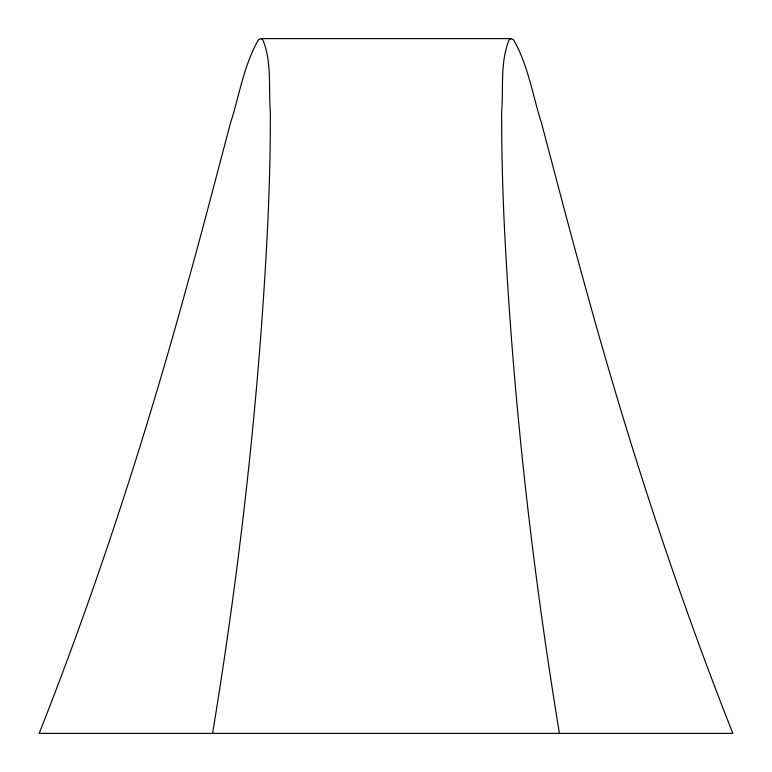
<?xml version="1.0" encoding="UTF-8"?>
<svg xmlns="http://www.w3.org/2000/svg" width="772" height="772" viewBox="0 0 772 772"><rect width="100%" height="100%" fill="white"/><g stroke="black" fill="none" stroke-linecap="round" stroke-linejoin="round"><path stroke-width="1.16" d="M212.58 733.4C237.718 580.283 255.841 425.961 265.163 271.059C268.453 218.138 270.47 165.111 270.335 112.075C268.415 88.172 272.091 62.262 262.789 39.719L260.849 38.6L258.398 39.893C243.798 65.224 239.474 95.052 230.616 122.632C216.044 177.512 201.849 232.488 186.583 287.174C145.107 438.293 96.78 587.627 39.16 733.4L732.84 733.4C675.22 587.627 626.893 438.293 585.417 287.174C570.151 232.488 555.956 177.512 541.384 122.632C532.526 95.052 528.202 65.224 513.602 39.893L511.151 38.6L260.849 38.6M511.151 38.6L509.211 39.719C499.909 62.262 503.585 88.172 501.665 112.075C501.53 165.111 503.547 218.138 506.837 271.059C516.159 425.961 534.282 580.283 559.42 733.4"/></g></svg>
